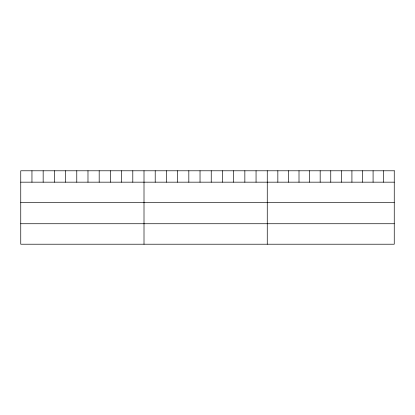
<?xml version="1.0" encoding="UTF-8"?>
<svg xmlns="http://www.w3.org/2000/svg" width="415" height="415" viewBox="0 0 415 415"><rect width="100%" height="100%" fill="white"/><g stroke="black" fill="none" stroke-linecap="round" stroke-linejoin="round"><path stroke-width="0.62" d="M20.75 182.169L394.25 182.169M20.75 202.645L394.25 202.645M20.75 223.737L394.25 223.737M383.668 170.788L383.668 182.169M373.085 170.788L373.085 182.169M362.502 170.788L362.502 182.169M351.92 170.788L351.92 182.169M341.338 170.788L341.338 182.169M330.755 170.788L330.755 182.169M320.173 170.788L320.173 182.169M309.59 170.788L309.59 182.169M299.007 170.788L299.007 182.169M288.425 170.788L288.425 182.169M277.843 170.788L277.843 182.169M267.26 170.788L267.26 244.212M256.055 170.788L256.055 182.169M244.85 170.788L244.85 182.169M233.645 170.788L233.645 182.169M222.44 170.788L222.44 182.169M211.235 170.788L211.235 182.169M200.03 170.788L200.03 182.169M188.825 170.788L188.825 182.169M177.62 170.788L177.62 182.169M166.415 170.788L166.415 182.169M155.21 170.788L155.21 182.169M144.005 170.788L144.005 244.212M132.8 170.788L132.8 182.169M121.595 170.788L121.595 182.169M110.39 170.788L110.39 182.169M99.185 170.788L99.185 182.169M87.98 170.788L87.98 182.169M76.775 170.788L76.775 182.169M65.57 170.788L65.57 182.169M54.365 170.788L54.365 182.169M43.16 170.788L43.16 182.169M31.955 170.788L31.955 182.169M394.25 170.788L20.75 170.788L20.75 244.212L394.25 244.212L394.25 170.788"/></g></svg>
